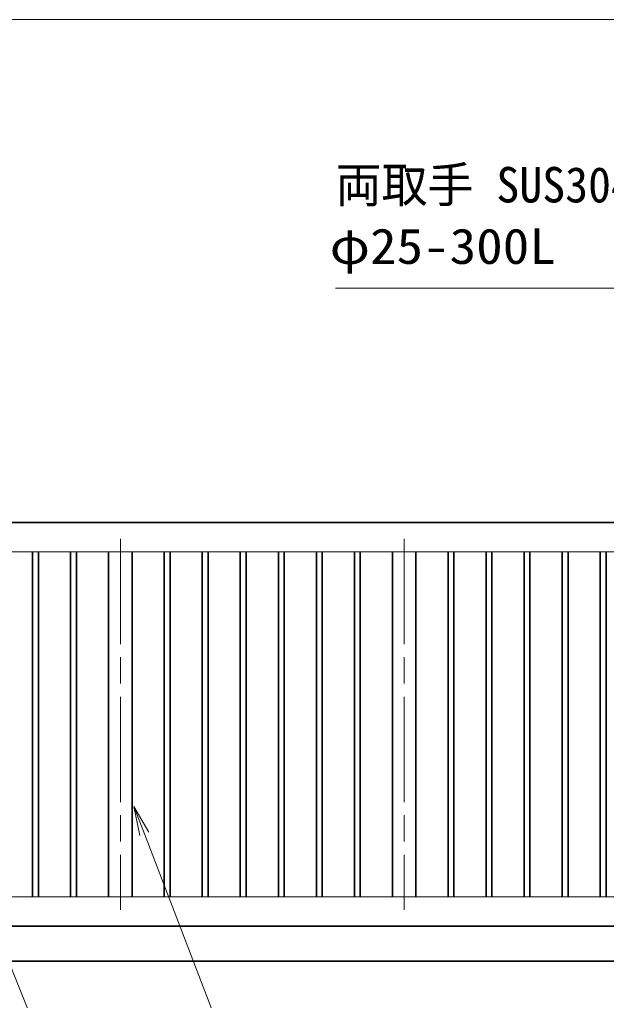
# Model space of a CAD drawing. Units: millimetres, scale not verified. Extents: x -11880 to 11880, y -8400 to 8400.
# Drawn here: x -3591 to -1586, y -700 to 2652 of the extents above; entities that cross this region are included whole.
import ezdxf
from ezdxf.enums import TextEntityAlignment as Align

# ---------------------------------------------------------------- set-up
doc = ezdxf.new("R2010")
doc.units = ezdxf.units.MM
doc.header["$LTSCALE"] = 30
doc.linetypes.add('USER1', pattern=[18, 12, -1.5, 3, -1.5])
for name, color, linetype, lineweight in [('0-1_外形線', 7, 'Continuous', 35), ('0-2_軸線', 200, 'USER1', 15), ('0-4_寸法線', 4, 'Continuous', 18), ('0-5_0', 7, 'Continuous', 18)]:
    doc.layers.add(name, color=color, linetype=linetype, lineweight=lineweight)
doc.styles.add('ＭＳ ゴシック', font='')
doc.styles.get('ＭＳ ゴシック').set_extended_font_data('MS Gothic')

# ---------------------------------------------------------------- blocks, each defined once
blk = doc.blocks.new('S342')
at = {"layer": '0-4_寸法線'}
for points in [[(5163815.9, 86989616.4), (5132543.9, 86989616.4), (5116802.1, 87029034.4), (5115689.5, 87031820.5)], [(5117266.5, 87029219.9), (5115689.5, 87031820.5), (5116337.8, 87028849)]]:
    blk.add_lwpolyline(points, dxfattribs=at)
at = {"layer": '0-4_寸法線', "color": 254, "style": 'ＭＳ ゴシック', "width": 1.2}
for s, p in [('STKR400', (5136311.9, 86997317)), ('100x50x2.3t', (5135879.9, 86991017))]:
    blk.add_text(s, height=3637, dxfattribs=at).set_placement(p, align=Align.BOTTOM_LEFT)
blk = doc.blocks.new('S344')
at = {"layer": '0-4_寸法線'}
for points in [[(5173916.8, 87005145.7), (5144948.8, 87005145.7), (5131605.3, 87039916.7), (5130530.5, 87042717.6)], [(5132072.1, 87040095.8), (5130530.5, 87042717.6), (5131138.5, 87039737.6)]]:
    blk.add_lwpolyline(points, dxfattribs=at)
at = {"layer": '0-4_寸法線', "color": 254, "style": 'ＭＳ ゴシック', "width": 1.2}
for s, p in [('STKMR370', (5148716.8, 87012846.2)), ('80x40x2.3t', (5148716.8, 87006546.2))]:
    blk.add_text(s, height=3637, dxfattribs=at).set_placement(p, align=Align.BOTTOM_LEFT)
blk = doc.blocks.new('S353')
at = {"layer": '0-4_寸法線'}
for points in [[(5151205.8, 87095863.1), (5202781.8, 87095863.1), (5215434.8, 87069663.4), (5216739.5, 87066962)], [(5214984.6, 87069446), (5216739.5, 87066962), (5215885.1, 87069880.9)]]:
    blk.add_lwpolyline(points, dxfattribs=at)
at = {"layer": '0-4_寸法線', "color": 254, "style": 'ＭＳ ゴシック'}
for s, width, p in [('両取手 SUS304（＃400）', 0.95, (5151205.8, 87103563.6)), ('φ25-300L', 1.1, (5150601, 87097263.6))]:
    blk.add_text(s, height=3637, dxfattribs=dict(at, width=width)).set_placement(p, align=Align.BOTTOM_LEFT)

msp = doc.modelspace()

# ---------------------------------------------------------------- linework, layer by layer
at = {"layer": '0-1_外形線'}
for p, q in [((-3546.96, 833.59), (-3546.96, -346.41)), ((-3526.96, -346.41), (-3526.96, 833.59)), ((-3416.96, 833.59), (-3416.96, -346.41)), ((-3396.96, -346.41), (-3396.96, 833.59)), ((-3286.96, 833.59), (-3286.96, -346.41)), ((-3206.96, 833.59), (-3206.96, -346.41)), ((-3096.96, 833.59), (-3096.96, -346.41)), ((-3076.96, -346.41), (-3076.96, 833.59)), ((-2966.96, 833.59), (-2966.96, -346.41)), ((-2946.96, -346.41), (-2946.96, 833.59)), ((-2836.96, 833.59), (-2836.96, -346.41)), ((-2816.96, -346.41), (-2816.96, 833.59)), ((-2706.96, 833.59), (-2706.96, -346.41)), ((-2686.96, -346.41), (-2686.96, 833.59)), ((-2576.96, 833.59), (-2576.96, -346.41)), ((-2556.96, -346.41), (-2556.96, 833.59)), ((-2446.96, 833.59), (-2446.96, -346.41)), ((-2426.96, -346.41), (-2426.96, 833.59)), ((-2316.96, 833.59), (-2316.96, -346.41)), ((-2236.96, 833.59), (-2236.96, -346.41)), ((-2126.96, 833.59), (-2126.96, -346.41)), ((-2106.96, -346.41), (-2106.96, 833.59)), ((-1996.96, 833.59), (-1996.96, -346.41)), ((-1976.96, -346.41), (-1976.96, 833.59)), ((-1866.96, 833.59), (-1866.96, -346.41)), ((-1846.96, -346.41), (-1846.96, 833.59)), ((-1736.96, 833.59), (-1736.96, -346.41)), ((-1716.96, -346.41), (-1716.96, 833.59)), ((-1606.96, 833.59), (-1606.96, -346.41)), ((-1586.96, -346.41), (-1586.96, 833.59)), ((-276.96, -446.41), (-4276.96, -446.41)), ((-5006.96, -566.41), (4468.04, -566.41))]:
    msp.add_line(p, q, dxfattribs=at)
msp.add_lwpolyline([(-4276.96, 933.59), (-276.96, 933.59), (-276.96, 366.09)], dxfattribs=at)
at = {"layer": '0-2_軸線'}
for p, q in [((-3246.96, 877.59), (-3246.96, -390.41)), ((-2276.96, 877.59), (-2276.96, -390.41))]:
    msp.add_line(p, q, dxfattribs=at)
at = {"layer": '0-4_寸法線'}
msp.add_line((-276.96, 2652.15), (-4276.96, 2652.15), dxfattribs=at)
at = {"layer": '0-5_0'}
msp.add_line((-376.96, 833.59), (-4176.96, 833.59), dxfattribs=at)
msp.add_lwpolyline([(-4176.96, 833.59), (-4176.96, -346.41), (-376.96, -346.41), (-376.96, -125.91)], dxfattribs=at)

# ---------------------------------------------------------------- block references
at = {"layer": '0-4_寸法線', "xscale": 0.03333333, "yscale": 0.03333333}
for name in ['S353', 'S344', 'S342']:
    msp.add_blockref(name, (-174218.27, -2901460.98), dxfattribs=at)

doc.saveas('drawing.dxf')
